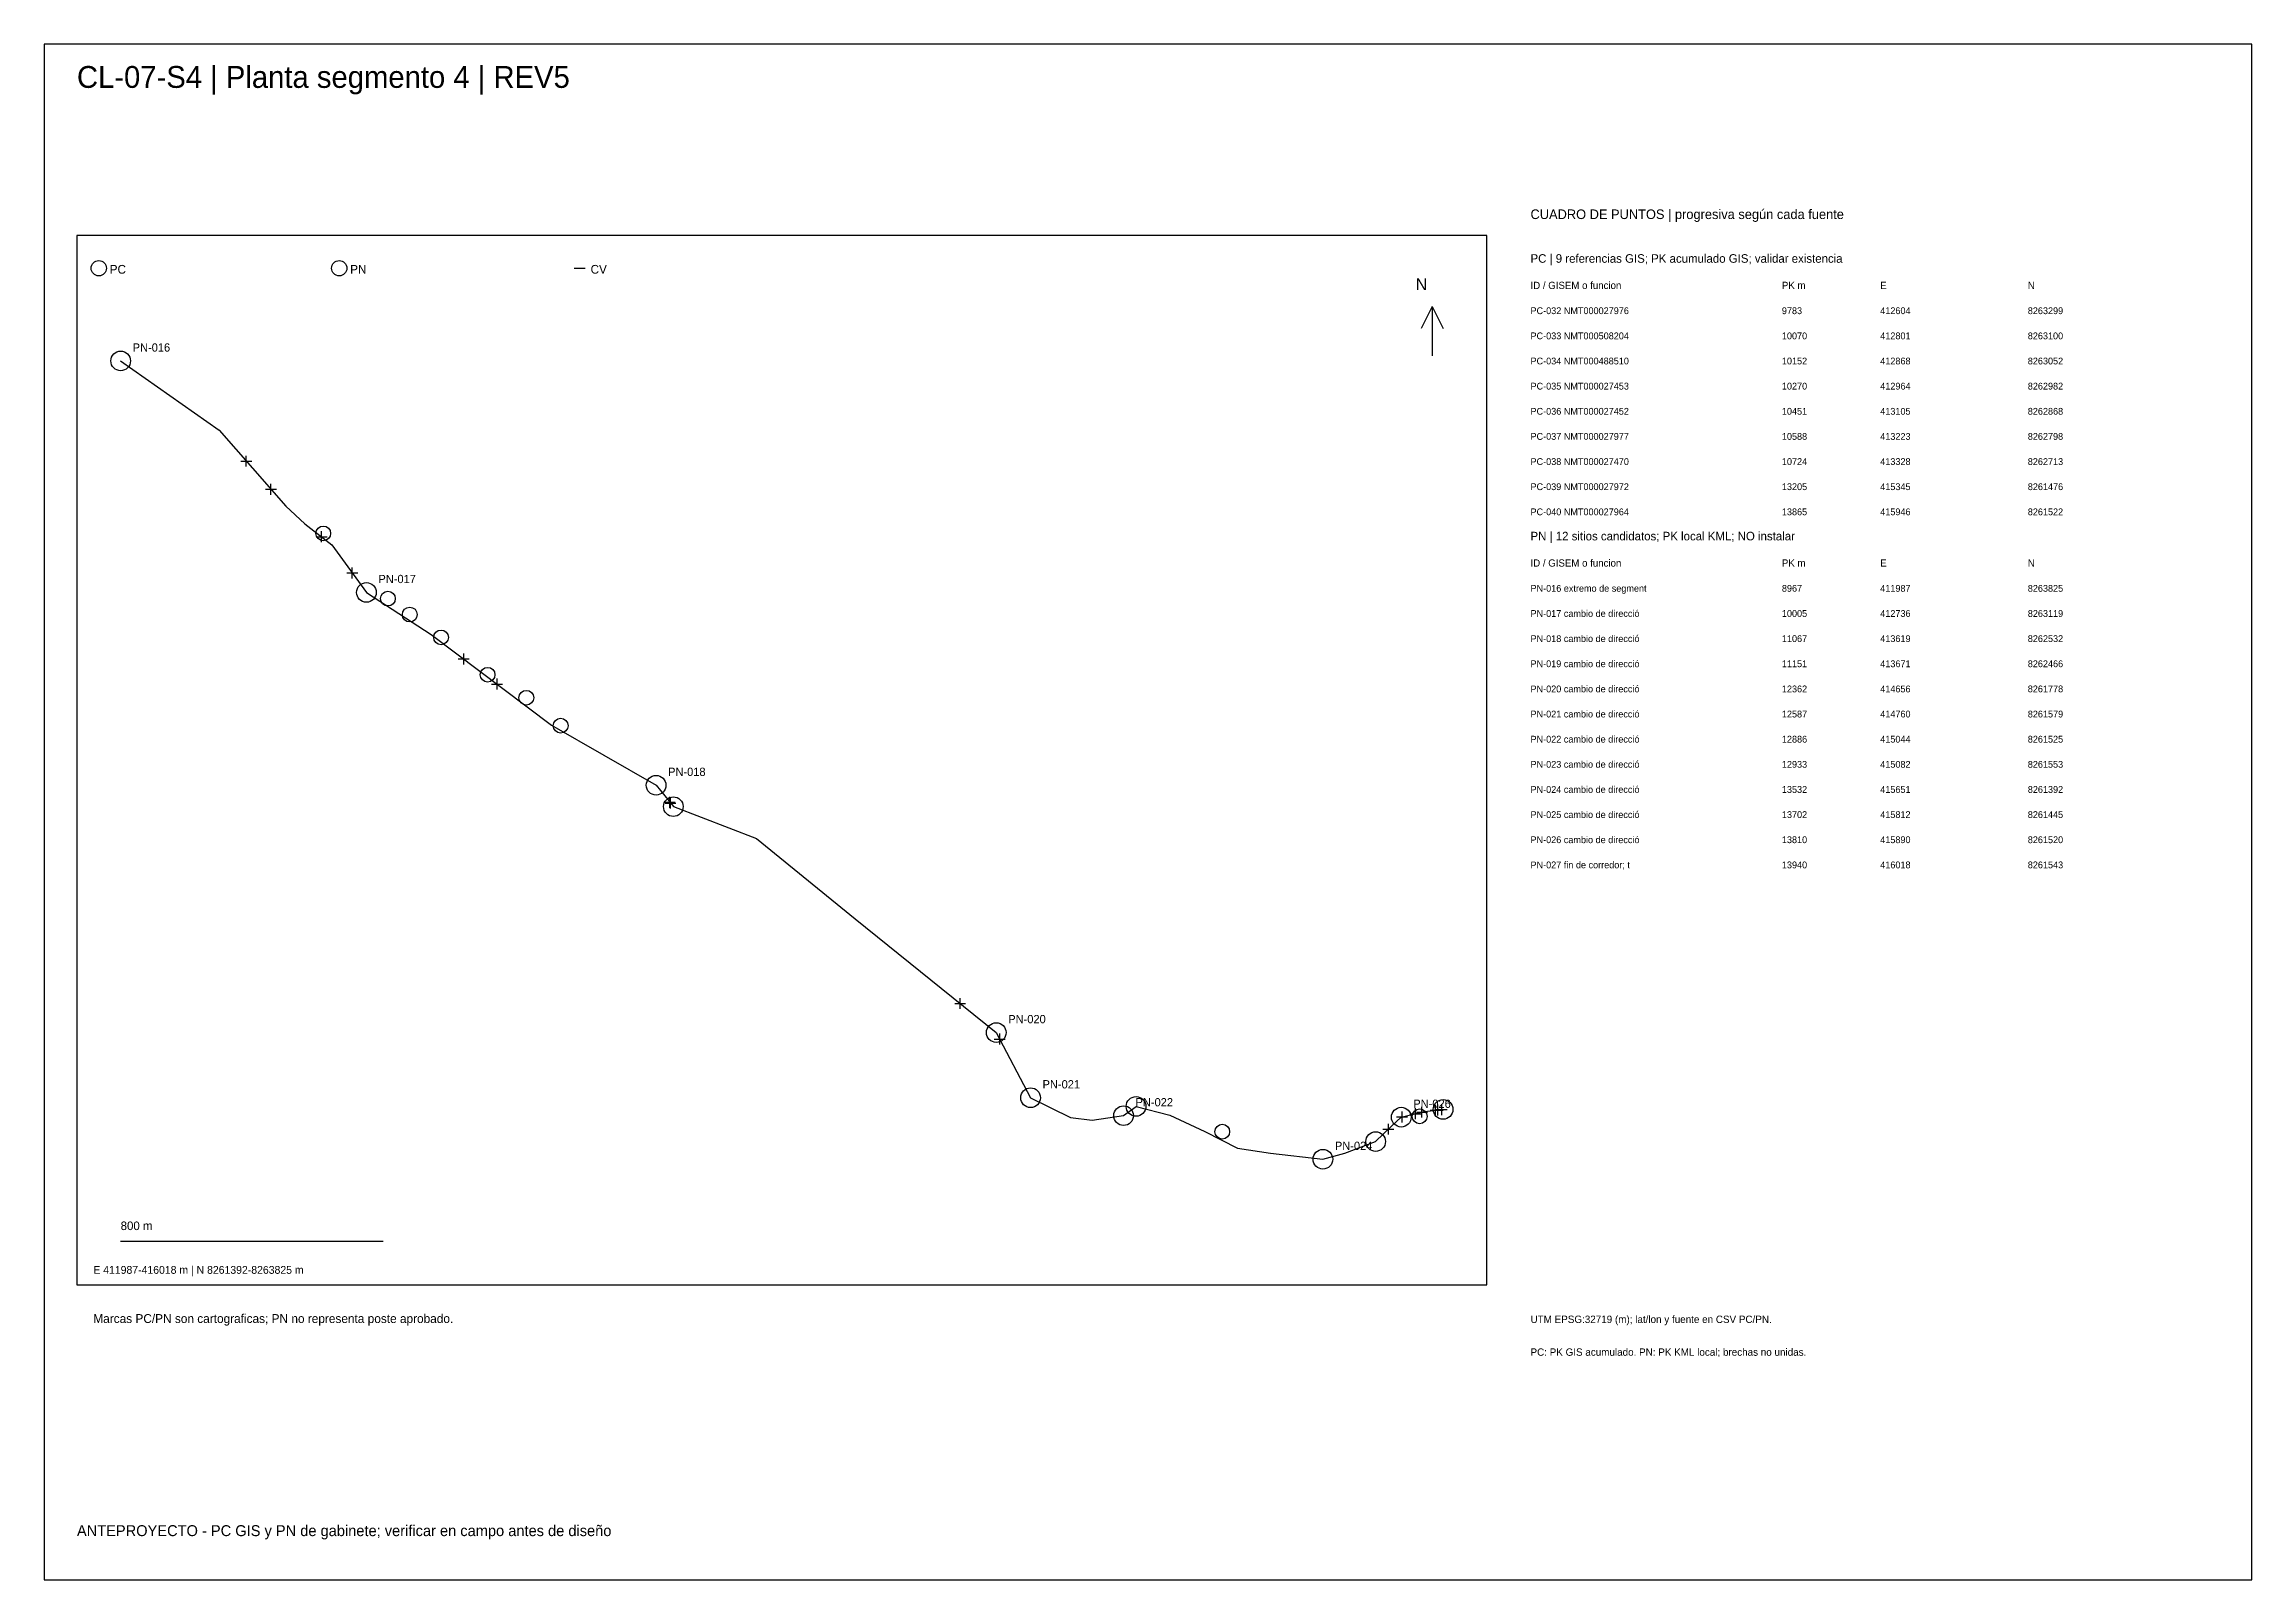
# Paper-space layout 'CL-07-S4_A3' of a CAD drawing. Header units: metres, sheet in millimetres. Extents: x 8 to 412, y 8 to 289.
import ezdxf

# ---------------------------------------------------------------- set-up
doc = ezdxf.new("R2010")
doc.units = ezdxf.units.M
for name, color, linetype in [('CV_OSM', 30, 'Continuous'), ('EJE_KML', 5, 'Continuous'), ('MARCO', 7, 'Continuous'), ('PC_GISEM', 1, 'Continuous'), ('PN_CANDIDATO', 4, 'Continuous'), ('TEXT', 7, 'Continuous')]:
    doc.layers.add(name, color=color, linetype=linetype)

psp = doc.layouts.new('CL-07-S4_A3')

# ---------------------------------------------------------------- linework, layer by layer
at = {"layer": 'CV_OSM'}
for p, q in [((105, 248), (107, 248)), ((43.99, 212.69), (45.99, 212.69)), ((44.99, 211.69), (44.99, 213.69)), ((48.49, 207.55), (50.49, 207.55)), ((49.49, 206.55), (49.49, 208.55)), ((57.77, 198.86), (59.77, 198.86)), ((58.77, 197.86), (58.77, 199.86)), ((63.39, 192.25), (65.39, 192.25)), ((64.39, 191.25), (64.39, 193.25)), ((83.79, 176.51), (85.79, 176.51)), ((84.79, 175.51), (84.79, 177.51)), ((89.88, 171.91), (91.88, 171.91)), ((90.88, 170.91), (90.88, 172.91)), ((121.49, 150.29), (123.49, 150.29)), ((121.62, 150.14), (123.62, 150.14)), ((122.49, 149.29), (122.49, 151.29)), ((122.62, 149.14), (122.62, 151.14)), ((174.63, 113.46), (176.63, 113.46)), ((175.63, 112.46), (175.63, 114.46)), ((181.87, 106.94), (183.87, 106.94)), ((182.87, 105.94), (182.87, 107.94)), ((256.5, 91.7), (256.5, 93.7)), ((257.94, 93.29), (259.94, 93.29)), ((258.94, 92.29), (258.94, 94.29)), ((259.13, 93.58), (261.13, 93.58)), ((260.13, 92.58), (260.13, 94.58)), ((261.63, 93.92), (263.63, 93.92)), ((262.01, 93.96), (264.01, 93.96)), ((262.63, 92.92), (262.63, 94.92)), ((262.76, 94.05), (264.76, 94.05)), ((263.01, 92.96), (263.01, 94.96)), ((263.76, 93.05), (263.76, 95.05)), ((253, 90.46), (255, 90.46)), ((254, 89.46), (254, 91.46)), ((255.5, 92.7), (257.5, 92.7))]:
    psp.add_line(p, q, dxfattribs=at)
at = {"layer": 'EJE_KML'}
psp.add_lwpolyline([(22, 231.04), (40.02, 218.36), (52.22, 204.44), (55.7, 201.21), (60.67, 197.4), (66.97, 188.68), (78.83, 181), (100.83, 164.39), (119.98, 153.4), (123.14, 149.48), (138.34, 143.67), (156.39, 128.94), (182.23, 108.14), (188.51, 96.22), (195.82, 92.57), (199.81, 92.1), (205.52, 92.94), (207.81, 94.63), (213.99, 93.03), (220.4, 90.01), (226.39, 86.96), (232.44, 86.07), (242.01, 84.96), (246.05, 86.1), (251.66, 88.19), (254.62, 91.07), (256.35, 92.66), (260.54, 93.68), (264, 94.07)], dxfattribs=at)
at = {"layer": 'MARCO'}
for p, q in [((262, 241), (260, 237)), ((262, 241), (262, 232)), ((262, 241), (264, 237)), ((22, 70), (70.03, 70))]:
    psp.add_line(p, q, dxfattribs=at)
for points in [[(8, 8), (412, 8), (412, 289), (8, 289), (8, 8)], [(14, 62), (272, 62), (272, 254), (14, 254), (14, 62)]]:
    psp.add_lwpolyline(points, dxfattribs=at)
at = {"layer": 'PC_GISEM'}
for centre, radius in [((18, 248), 1.4), ((59.08, 199.48), 1.35), ((70.9, 187.55), 1.35), ((74.91, 184.63), 1.35), ((80.64, 180.45), 1.35), ((89.14, 173.62), 1.35), ((96.24, 169.41), 1.35), ((102.52, 164.29), 1.35), ((259.71, 92.81), 1.35), ((223.59, 90), 1.35)]:
    psp.add_circle(centre, radius, dxfattribs=at)
at = {"layer": 'PN_CANDIDATO'}
for centre, radius in [((62, 248), 1.4), ((22, 231.04), 1.8), ((66.97, 188.68), 1.8), ((119.98, 153.4), 1.8), ((123.14, 149.48), 1.8), ((182.23, 108.14), 1.8), ((188.51, 96.22), 1.8), ((205.52, 92.94), 1.8), ((207.81, 94.63), 1.8), ((256.35, 92.66), 1.8), ((264, 94.07), 1.8), ((251.66, 88.19), 1.8), ((242.01, 84.96), 1.8)]:
    psp.add_circle(centre, radius, dxfattribs=at)

# ---------------------------------------------------------------- texts
at = {"layer": 'TEXT'}
for s, height, p in [('CL-07-S4 | Planta segmento 4 | REV5', 4, (14, 281)), ('CUADRO DE PUNTOS | progresiva según cada fuente', 1.755, (280, 257)), ('PC | 9 referencias GIS; PK acumulado GIS; validar existencia', 1.566, (280, 249)), ('PC', 1.6, (20, 247)), ('PN', 1.6, (64, 247)), ('CV', 1.6, (108, 247)), ('N', 2.16, (259, 244)), ('ID / GISEM o funcion', 1.323, (280, 244.2)), ('PK m', 1.323, (326, 244.2)), ('E', 1.32, (344, 244.2)), ('N', 1.32, (371, 244.2)), ('PC-032 NMT000027976', 1.242, (280, 239.6)), ('9783', 1.242, (326, 239.6)), ('412604', 1.242, (344, 239.6)), ('8263299', 1.242, (371, 239.6)), ('PC-033 NMT000508204', 1.242, (280, 235)), ('10070', 1.242, (326, 235)), ('412801', 1.242, (344, 235)), ('8263100', 1.242, (371, 235)), ('PN-016', 1.512, (24.2, 232.74)), ('PC-034 NMT000488510', 1.242, (280, 230.4)), ('10152', 1.242, (326, 230.4)), ('412868', 1.242, (344, 230.4)), ('8263052', 1.242, (371, 230.4)), ('PC-035 NMT000027453', 1.242, (280, 225.8)), ('10270', 1.242, (326, 225.8)), ('412964', 1.242, (344, 225.8)), ('8262982', 1.242, (371, 225.8)), ('PC-036 NMT000027452', 1.242, (280, 221.2)), ('10451', 1.242, (326, 221.2)), ('413105', 1.242, (344, 221.2)), ('8262868', 1.242, (371, 221.2)), ('PC-037 NMT000027977', 1.242, (280, 216.6)), ('10588', 1.242, (326, 216.6)), ('413223', 1.242, (344, 216.6)), ('8262798', 1.242, (371, 216.6)), ('PC-038 NMT000027470', 1.242, (280, 212)), ('10724', 1.242, (326, 212)), ('413328', 1.242, (344, 212)), ('8262713', 1.242, (371, 212)), ('PC-039 NMT000027972', 1.242, (280, 207.4)), ('13205', 1.242, (326, 207.4)), ('415345', 1.242, (344, 207.4)), ('8261476', 1.242, (371, 207.4)), ('PC-040 NMT000027964', 1.242, (280, 202.8)), ('13865', 1.242, (326, 202.8)), ('415946', 1.242, (344, 202.8)), ('8261522', 1.242, (371, 202.8)), ('PN | 12 sitios candidatos; PK local KML; NO instalar', 1.566, (280, 198.2)), ('ID / GISEM o funcion', 1.323, (280, 193.4)), ('PK m', 1.323, (326, 193.4)), ('E', 1.32, (344, 193.4)), ('N', 1.32, (371, 193.4)), ('PN-017', 1.512, (69.17, 190.38)), ('PN-016 extremo de segment', 1.242, (280, 188.8)), ('8967', 1.242, (326, 188.8)), ('411987', 1.242, (344, 188.8)), ('8263825', 1.242, (371, 188.8)), ('PN-017 cambio de direcció', 1.242, (280, 184.2)), ('10005', 1.242, (326, 184.2)), ('412736', 1.242, (344, 184.2)), ('8263119', 1.242, (371, 184.2)), ('PN-018 cambio de direcció', 1.242, (280, 179.6)), ('11067', 1.242, (326, 179.6)), ('413619', 1.242, (344, 179.6)), ('8262532', 1.242, (371, 179.6)), ('PN-019 cambio de direcció', 1.242, (280, 175)), ('11151', 1.242, (326, 175)), ('413671', 1.242, (344, 175)), ('8262466', 1.242, (371, 175)), ('PN-020 cambio de direcció', 1.242, (280, 170.4)), ('12362', 1.242, (326, 170.4)), ('414656', 1.242, (344, 170.4)), ('8261778', 1.242, (371, 170.4)), ('PN-021 cambio de direcció', 1.242, (280, 165.8)), ('12587', 1.242, (326, 165.8)), ('414760', 1.242, (344, 165.8)), ('8261579', 1.242, (371, 165.8)), ('PN-022 cambio de direcció', 1.242, (280, 161.2)), ('12886', 1.242, (326, 161.2)), ('415044', 1.242, (344, 161.2)), ('8261525', 1.242, (371, 161.2)), ('PN-023 cambio de direcció', 1.242, (280, 156.6)), ('12933', 1.242, (326, 156.6)), ('415082', 1.242, (344, 156.6)), ('8261553', 1.242, (371, 156.6)), ('PN-018', 1.512, (122.18, 155.1)), ('PN-024 cambio de direcció', 1.242, (280, 152)), ('13532', 1.242, (326, 152)), ('415651', 1.242, (344, 152)), ('8261392', 1.242, (371, 152)), ('PN-025 cambio de direcció', 1.242, (280, 147.4)), ('13702', 1.242, (326, 147.4)), ('415812', 1.242, (344, 147.4)), ('8261445', 1.242, (371, 147.4)), ('PN-026 cambio de direcció', 1.242, (280, 142.8)), ('13810', 1.242, (326, 142.8)), ('415890', 1.242, (344, 142.8)), ('8261520', 1.242, (371, 142.8)), ('PN-027 fin de corredor; t', 1.242, (280, 138.2)), ('13940', 1.242, (326, 138.2)), ('416018', 1.242, (344, 138.2)), ('8261543', 1.242, (371, 138.2)), ('PN-020', 1.512, (184.43, 109.84)), ('PN-021', 1.512, (190.71, 97.92)), ('PN-022', 1.512, (207.72, 94.64)), ('PN-026', 1.512, (258.55, 94.36)), ('PN-024', 1.512, (244.21, 86.66)), ('800 m', 1.566, (22, 72)), ('E 411987-416018 m | N 8261392-8263825 m', 1.431, (17, 64)), ('Marcas PC/PN son cartograficas; PN no representa poste aprobado.', 1.62, (17, 55)), ('UTM EPSG:32719 (m); lat/lon y fuente en CSV PC/PN.', 1.35, (280, 55)), ('PC: PK GIS acumulado. PN: PK KML local; brechas no unidas.', 1.35, (280, 49)), ('ANTEPROYECTO - PC GIS y PN de gabinete; verificar en campo antes de diseño', 2, (14, 16))]:
    psp.add_text(s, height=height, dxfattribs=at).set_placement(p)

doc.saveas('drawing.dxf')
